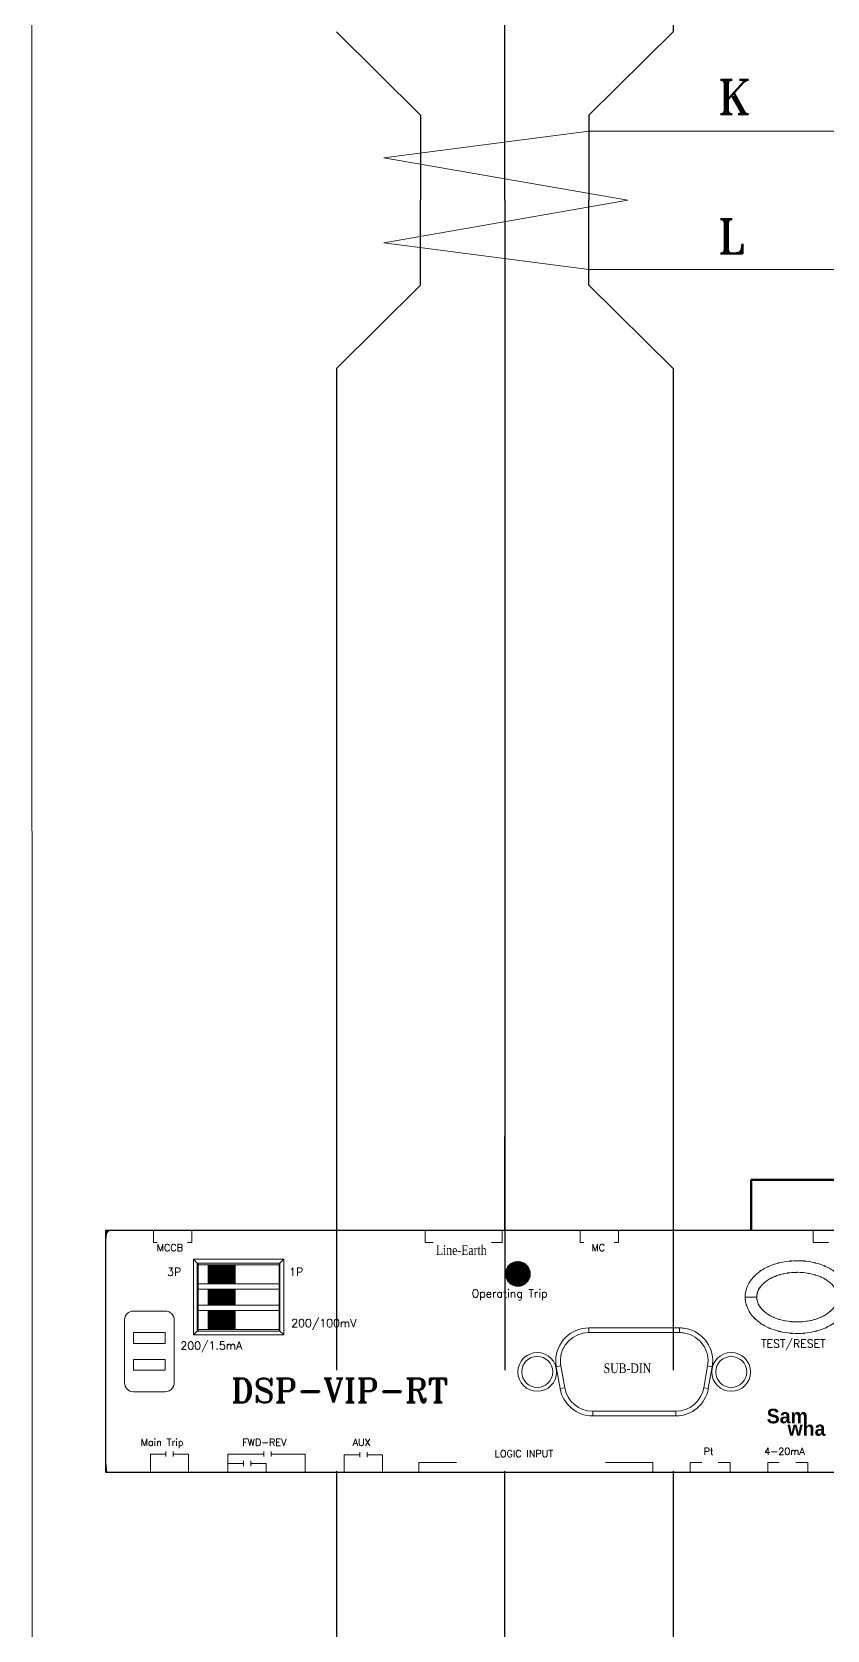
# Model space of a CAD drawing. Header units: millimetres. Extents: x 107 to 2900, y 85 to 3996.
# Drawn here: x 2005.2 to 2081.6, y 2857.5 to 3011.4 of the extents above; entities that cross this region are included whole.
import ezdxf

# ---------------------------------------------------------------- set-up
doc = ezdxf.new("R2010")
doc.units = ezdxf.units.MM
doc.layers.add('70', color=7, linetype='Continuous')
doc.styles.add('SS', font='batang.ttc', dxfattribs={"width": 0.8})
doc.styles.get("Standard").update_dxf_attribs({"font": 'BareunDotumPro1.ttf'})
doc.styles.add('STYLE2', font='romant.shx')

msp = doc.modelspace()

# ---------------------------------------------------------------- hatches: boundary and pattern name
at = {"layer": '70', "lineweight": 15}
h = msp.add_hatch(dxfattribs=at)
h.set_pattern_fill('ANSI31', color=256, scale=0.5184, style=0)
h.set_pattern_definition([(45, (387.609876, 9276.039987), (-0.0458205194, 0.0458205194), [])])
h.paths.add_polyline_path([(2024.698, 2892.688), (2022.106, 2892.688), (2022.106, 2890.873), (2024.698, 2890.873)])
h.paths.add_polyline_path([(2024.698, 2890.355), (2022.106, 2890.355), (2022.106, 2888.802), (2024.698, 2888.802)])
h.paths.add_polyline_path([(2024.698, 2888.283), (2022.106, 2888.283), (2022.106, 2886.469), (2024.698, 2886.469)])
at = {"layer": '70', "lineweight": 20}
h = msp.add_hatch(dxfattribs=at)
h.set_pattern_fill('ANSI31', color=3, scale=0.5184, style=0)
h.set_pattern_definition([(45, (-684.69827, 15697.999855), (-0.04582051942, 0.04582051942), [])])
h.paths.add_polyline_path([(2050.7, 2891.817, 1), (2053.089, 2891.817, 1)])

# ---------------------------------------------------------------- linework, layer by layer
at = {"color": 0, "lineweight": 30}
for p, q in [((2050.631, 3011.382), (2050.631, 3051.241)), ((2066.831, 3051.241), (2066.831, 3011.382)), ((2034.431, 3011.382), (2042.531, 3003.355)), ((2050.631, 2995.182), (2050.631, 3011.382)), ((2066.831, 3011.382), (2058.731, 3003.355)), ((2042.531, 3003.355), (2042.531, 2995.182)), ((2058.731, 3003.355), (2058.731, 2995.182)), ((2042.531, 2987.008), (2042.531, 2995.182)), ((2050.631, 2995.182), (2050.631, 2882.553)), ((2058.731, 2987.008), (2058.731, 2995.182)), ((2034.431, 2978.982), (2042.531, 2987.008)), ((2066.831, 2978.982), (2058.731, 2987.008)), ((2034.431, 2978.982), (2034.431, 2946.582)), ((2066.831, 2978.982), (2066.831, 2946.582)), ((2034.431, 2946.582), (2034.431, 2882.553)), ((2066.831, 2946.582), (2066.831, 2882.553)), ((2034.431, 2905.053), (2034.431, 2895.997)), ((2050.631, 2895.997), (2050.631, 2905.053)), ((2066.831, 2905.053), (2066.831, 2895.997)), ((2034.431, 2872.806), (2034.431, 2836.306)), ((2050.631, 2836.306), (2050.631, 2872.806)), ((2066.831, 2872.806), (2066.831, 2836.306))]:
    msp.add_line(p, q, dxfattribs=at)
at = {"color": 0, "lineweight": 15}
for p, q in [((2058.731, 3001.836), (2112.592, 3001.836)), ((2058.731, 2988.527), (2091.019, 2988.527))]:
    msp.add_line(p, q, dxfattribs=at)
at = {"color": 7, "lineweight": 30}
for p, q in [((2091.562, 2895.997), (2012.227, 2895.997)), ((2012.227, 2895.997), (2012.227, 2872.711)), ((2012.227, 2872.711), (2091.562, 2872.711))]:
    msp.add_line(p, q, dxfattribs=at)
at = {"color": 7, "lineweight": 15}
for p, q in [((2020.679, 2885.94), (2020.679, 2893.217)), ((2020.679, 2893.217), (2029.374, 2893.217)), ((2021.052, 2892.843), (2020.679, 2893.217)), ((2021.052, 2886.313), (2021.052, 2892.843)), ((2021.052, 2892.843), (2029.001, 2892.843)), ((2021.052, 2892.688), (2029.001, 2892.688)), ((2021.13, 2886.313), (2021.13, 2892.843)), ((2024.698, 2890.873), (2024.698, 2892.688)), ((2028.923, 2892.843), (2028.923, 2886.313)), ((2029.001, 2892.843), (2029.374, 2893.217)), ((2029.001, 2892.843), (2029.001, 2886.313)), ((2029.374, 2893.217), (2029.374, 2885.94)), ((2021.13, 2890.873), (2028.923, 2890.873)), ((2021.13, 2890.355), (2028.923, 2890.355)), ((2024.698, 2888.802), (2024.698, 2890.355)), ((2073.762, 2889.578), (2074.882, 2889.578)), ((2014.912, 2888.237), (2017.976, 2888.237)), ((2029.001, 2888.802), (2021.13, 2888.802)), ((2029.001, 2888.283), (2021.13, 2888.283)), ((2024.698, 2886.469), (2024.698, 2888.283)), ((2014.053, 2881.329), (2014.053, 2887.379)), ((2018.834, 2887.379), (2018.834, 2881.329)), ((2028.923, 2886.469), (2021.052, 2886.469)), ((2058.719, 2886.611), (2067.459, 2886.611)), ((2058.719, 2886.611), (2058.719, 2886.163)), ((2067.459, 2886.611), (2067.459, 2886.163)), ((2021.052, 2886.313), (2020.679, 2885.94)), ((2029.374, 2885.94), (2020.679, 2885.94)), ((2029.001, 2886.313), (2021.052, 2886.313)), ((2029.001, 2886.313), (2029.374, 2885.94)), ((2058.719, 2886.163), (2067.459, 2886.163)), ((2055.588, 2882.879), (2056.029, 2882.957)), ((2055.96, 2880.766), (2055.588, 2882.879)), ((2056.402, 2880.844), (2056.029, 2882.957)), ((2070.149, 2882.957), (2069.777, 2880.844)), ((2070.591, 2882.879), (2070.149, 2882.957)), ((2070.591, 2882.879), (2070.218, 2880.766)), ((2017.976, 2880.471), (2014.912, 2880.471)), ((2055.96, 2880.766), (2056.402, 2880.844)), ((2070.218, 2880.766), (2069.777, 2880.844)), ((2067.087, 2878.586), (2059.091, 2878.586)), ((2059.091, 2878.139), (2059.091, 2878.586)), ((2067.087, 2878.139), (2059.091, 2878.139)), ((2067.087, 2878.139), (2067.087, 2878.586))]:
    msp.add_line(p, q, dxfattribs=at)
at = {"color": 7, "lineweight": 0}
for p, q in [((2014.912, 2886.164), (2017.976, 2886.164)), ((2014.912, 2885.127), (2017.976, 2885.127)), ((2014.912, 2883.572), (2017.976, 2883.572)), ((2014.912, 2882.535), (2017.976, 2882.535))]:
    msp.add_line(p, q, dxfattribs=at)
at = {"color": 3, "lineweight": 15}
msp.add_circle((2051.894, 2891.817), 1.194, dxfattribs=at)
at = {"color": 7, "lineweight": 15}
for centre, radius in [((2053.76, 2882.374), 1.866), ((2053.76, 2882.374), 1.493), ((2072.418, 2882.374), 1.866), ((2072.419, 2882.374), 1.492)]:
    msp.add_circle(centre, radius, dxfattribs=at)
at = {"color": 7, "lineweight": 30}
msp.add_arc((2012.745, 2895.479), 0.518, 90, 180, dxfattribs=at)
at = {"color": 7, "lineweight": 15}
for points in [[(2012.351, 2895.997), (2012.304, 2895.58), (2012.263, 2895.162), (2012.227, 2894.744)], [(2014.912, 2888.237), (2014.438, 2888.237), (2014.053, 2887.852), (2014.053, 2887.379)], [(2014.053, 2881.329), (2014.053, 2880.856), (2014.438, 2880.471), (2014.912, 2880.471)], [(2055.96, 2880.766), (2056.228, 2879.247), (2057.548, 2878.139), (2059.091, 2878.139)], [(2056.402, 2880.844), (2056.631, 2879.538), (2057.766, 2878.586), (2059.091, 2878.586)], [(2067.087, 2878.586), (2068.412, 2878.586), (2069.547, 2879.538), (2069.777, 2880.844)], [(2067.087, 2878.139), (2068.63, 2878.139), (2069.95, 2879.247), (2070.218, 2880.766)], [(2012.227, 2873.965), (2012.263, 2873.546), (2012.304, 2873.128), (2012.351, 2872.711)]]:
    msp.add_open_spline(points, degree=3, dxfattribs=at)
for points, knots in [([(2073.762, 2889.578), (2073.799, 2890.215), (2073.73, 2889.368), (2073.796, 2890.002), (2074.043, 2890.963), (2073.671, 2889.695), (2073.982, 2890.636), (2074.492, 2891.585), (2073.772, 2890.344), (2074.343, 2891.256), (2075.124, 2892.137), (2074.048, 2890.996), (2074.881, 2891.827), (2075.925, 2892.594), (2074.506, 2891.61), (2075.591, 2892.319), (2076.887, 2892.938), (2075.139, 2892.155), (2076.465, 2892.711), (2078.009, 2893.147), (2075.937, 2892.612), (2077.5, 2892.978), (2079.298, 2893.181), (2076.895, 2892.965), (2078.701, 2893.086), (2080.531, 2892.992), (2078.096, 2893.174), (2079.919, 2892.996), (2081.507, 2892.649), (2079.402, 2893.159), (2080.972, 2892.741), (2082.321, 2892.2), (2080.542, 2892.964), (2081.862, 2892.359), (2082.972, 2891.66), (2081.519, 2892.631), (2082.589, 2891.874), (2083.446, 2891.05), (2082.338, 2892.181), (2083.143, 2891.308), (2083.737, 2890.4), (2082.986, 2891.635), (2083.518, 2890.69), (2083.849, 2889.754), (2083.451, 2891.015), (2083.718, 2890.059), (2083.803, 2889.339), (2083.714, 2890.302), (2083.763, 2889.578)], [0, 0, 0, 0, 1, 1, 1, 2, 2, 2, 3, 3, 3, 4, 4, 4, 5, 5, 5, 6, 6, 6, 7, 7, 7, 8, 8, 8, 9, 9, 9, 10, 10, 10, 11, 11, 11, 12, 12, 12, 13, 13, 13, 14, 14, 14, 15, 15, 15, 16, 16, 16, 16]), ([(2074.882, 2889.578), (2074.889, 2889.803), (2074.875, 2889.504), (2074.889, 2889.728), (2074.922, 2889.968), (2074.873, 2889.649), (2074.914, 2889.888), (2074.977, 2890.141), (2074.887, 2889.805), (2074.958, 2890.056), (2075.055, 2890.315), (2074.921, 2889.972), (2075.026, 2890.228), (2075.155, 2890.486), (2074.977, 2890.144), (2075.114, 2890.399), (2075.276, 2890.652), (2075.055, 2890.317), (2075.225, 2890.566), (2075.42, 2890.815), (2075.156, 2890.487), (2075.357, 2890.73), (2075.585, 2890.971), (2075.277, 2890.654), (2075.51, 2890.888), (2075.772, 2891.12), (2075.42, 2890.815), (2075.687, 2891.041), (2075.983, 2891.263), (2075.586, 2890.971), (2075.885, 2891.187), (2076.218, 2891.399), (2075.772, 2891.121), (2076.108, 2891.325), (2076.481, 2891.527), (2075.981, 2891.264), (2076.358, 2891.457), (2076.771, 2891.644), (2076.218, 2891.4), (2076.635, 2891.579), (2077.087, 2891.747), (2076.482, 2891.528), (2076.937, 2891.689), (2077.436, 2891.838), (2076.769, 2891.645), (2077.271, 2891.785), (2077.826, 2891.912), (2077.084, 2891.75), (2077.643, 2891.866), (2078.266, 2891.965), (2077.433, 2891.841), (2078.059, 2891.928), (2078.76, 2891.987), (2077.824, 2891.917), (2078.526, 2891.962), (2079.304, 2891.969), (2078.268, 2891.973), (2079.045, 2891.961), (2079.897, 2891.895), (2078.762, 2891.997), (2079.612, 2891.909), (2080.504, 2891.754), (2079.318, 2891.978), (2080.205, 2891.797), (2081.064, 2891.551), (2079.925, 2891.897), (2080.774, 2891.624), (2081.541, 2891.301), (2080.527, 2891.749), (2081.282, 2891.399), (2081.948, 2891.008), (2081.07, 2891.547), (2081.721, 2891.13), (2082.286, 2890.669), (2081.547, 2891.301), (2082.09, 2890.814), (2082.545, 2890.273), (2081.96, 2891.012), (2082.383, 2890.445), (2082.697, 2889.822), (2082.309, 2890.667), (2082.576, 2890.022), (2082.703, 2889.36), (2082.571, 2890.248), (2082.643, 2889.578)], [0, 0, 0, 0, 1, 1, 1, 2, 2, 2, 3, 3, 3, 4, 4, 4, 5, 5, 5, 6, 6, 6, 7, 7, 7, 8, 8, 8, 9, 9, 9, 10, 10, 10, 11, 11, 11, 12, 12, 12, 13, 13, 13, 14, 14, 14, 15, 15, 15, 16, 16, 16, 17, 17, 17, 18, 18, 18, 19, 19, 19, 20, 20, 20, 21, 21, 21, 22, 22, 22, 23, 23, 23, 24, 24, 24, 25, 25, 25, 26, 26, 26, 27, 27, 27, 28, 28, 28, 28]), ([(2083.763, 2889.578), (2083.725, 2888.942), (2083.795, 2889.789), (2083.729, 2889.154), (2083.481, 2888.194), (2083.853, 2889.462), (2083.542, 2888.521), (2083.032, 2887.572), (2083.754, 2888.813), (2083.182, 2887.9), (2082.401, 2887.02), (2083.477, 2888.161), (2082.643, 2887.33), (2081.599, 2886.562), (2083.019, 2887.547), (2081.934, 2886.837), (2080.638, 2886.219), (2082.385, 2887.001), (2081.06, 2886.446), (2079.516, 2886.01), (2081.587, 2886.545), (2080.024, 2886.179), (2078.226, 2885.976), (2080.629, 2886.192), (2078.823, 2886.071), (2076.993, 2886.165), (2079.428, 2885.983), (2077.605, 2886.161), (2076.017, 2886.508), (2078.123, 2885.998), (2076.553, 2886.417), (2075.203, 2886.957), (2076.983, 2886.193), (2075.663, 2886.798), (2074.553, 2887.497), (2076.006, 2886.526), (2074.936, 2887.284), (2074.078, 2888.107), (2075.187, 2886.976), (2074.381, 2887.849), (2073.788, 2888.757), (2074.538, 2887.522), (2074.006, 2888.467), (2073.675, 2889.403), (2074.074, 2888.142), (2073.806, 2889.098), (2073.721, 2889.817), (2073.81, 2888.855), (2073.762, 2889.578)], [0, 0, 0, 0, 1, 1, 1, 2, 2, 2, 3, 3, 3, 4, 4, 4, 5, 5, 5, 6, 6, 6, 7, 7, 7, 8, 8, 8, 9, 9, 9, 10, 10, 10, 11, 11, 11, 12, 12, 12, 13, 13, 13, 14, 14, 14, 15, 15, 15, 16, 16, 16, 16]), ([(2082.643, 2889.578), (2082.635, 2889.354), (2082.65, 2889.653), (2082.636, 2889.429), (2082.602, 2889.188), (2082.652, 2889.508), (2082.611, 2889.269), (2082.547, 2889.016), (2082.637, 2889.352), (2082.566, 2889.101), (2082.47, 2888.842), (2082.603, 2889.185), (2082.499, 2888.929), (2082.37, 2888.671), (2082.547, 2889.013), (2082.411, 2888.758), (2082.248, 2888.504), (2082.469, 2888.84), (2082.3, 2888.591), (2082.105, 2888.343), (2082.369, 2888.67), (2082.168, 2888.427), (2081.94, 2888.187), (2082.248, 2888.504), (2082.014, 2888.269), (2081.752, 2888.037), (2082.104, 2888.342), (2081.838, 2888.116), (2081.542, 2887.894), (2081.94, 2888.186), (2081.639, 2887.97), (2081.308, 2887.759), (2081.753, 2888.036), (2081.416, 2887.831), (2081.044, 2887.631), (2081.543, 2887.893), (2081.167, 2887.7), (2080.754, 2887.513), (2081.308, 2887.757), (2080.89, 2887.578), (2080.438, 2887.409), (2081.043, 2887.629), (2080.587, 2887.469), (2080.089, 2887.319), (2080.755, 2887.512), (2080.254, 2887.372), (2079.698, 2887.245), (2080.441, 2887.407), (2079.883, 2887.291), (2079.258, 2887.192), (2080.092, 2887.316), (2079.466, 2887.23), (2078.765, 2887.17), (2079.7, 2887.239), (2078.998, 2887.195), (2078.22, 2887.188), (2079.258, 2887.185), (2078.479, 2887.196), (2077.628, 2887.262), (2078.762, 2887.16), (2077.912, 2887.248), (2077.02, 2887.403), (2078.207, 2887.178), (2077.32, 2887.36), (2076.462, 2887.606), (2077.6, 2887.259), (2076.75, 2887.533), (2075.983, 2887.856), (2076.999, 2887.408), (2076.243, 2887.757), (2075.576, 2888.148), (2076.454, 2887.609), (2075.804, 2888.027), (2075.24, 2888.487), (2075.978, 2887.855), (2075.435, 2888.343), (2074.979, 2888.883), (2075.565, 2888.145), (2075.143, 2888.712), (2074.828, 2889.335), (2075.216, 2888.49), (2074.948, 2889.134), (2074.821, 2889.797), (2074.954, 2888.909), (2074.882, 2889.578)], [0, 0, 0, 0, 1, 1, 1, 2, 2, 2, 3, 3, 3, 4, 4, 4, 5, 5, 5, 6, 6, 6, 7, 7, 7, 8, 8, 8, 9, 9, 9, 10, 10, 10, 11, 11, 11, 12, 12, 12, 13, 13, 13, 14, 14, 14, 15, 15, 15, 16, 16, 16, 17, 17, 17, 18, 18, 18, 19, 19, 19, 20, 20, 20, 21, 21, 21, 22, 22, 22, 23, 23, 23, 24, 24, 24, 25, 25, 25, 26, 26, 26, 27, 27, 27, 28, 28, 28, 28]), ([(2018.834, 2887.379), (2018.788, 2887.779), (2018.872, 2887.248), (2018.792, 2887.644), (2018.624, 2888.011), (2018.868, 2887.532), (2018.67, 2887.883), (2018.397, 2888.18), (2018.777, 2887.801), (2018.48, 2888.073), (2018.129, 2888.271), (2018.608, 2888.028), (2018.241, 2888.195), (2017.845, 2888.275), (2018.376, 2888.191), (2017.976, 2888.237)], [0, 0, 0, 0, 1, 1, 1, 2, 2, 2, 3, 3, 3, 4, 4, 4, 5, 5, 5, 5]), ([(2058.719, 2886.611), (2056.963, 2886.611), (2055.539, 2885.187), (2055.539, 2883.432), (2055.539, 2883.246), (2055.555, 2883.062), (2055.588, 2882.879)], [0, 0, 0, 0, 1, 1, 1, 2, 2, 2, 2]), ([(2070.591, 2882.879), (2070.895, 2884.609), (2069.741, 2886.258), (2068.011, 2886.563), (2067.829, 2886.595), (2067.644, 2886.611), (2067.459, 2886.611)], [0, 0, 0, 0, 1, 1, 1, 2, 2, 2, 2]), ([(2058.719, 2886.163), (2057.21, 2886.163), (2055.987, 2884.94), (2055.987, 2883.432), (2055.987, 2883.273), (2056.001, 2883.114), (2056.029, 2882.957)], [0, 0, 0, 0, 1, 1, 1, 2, 2, 2, 2]), ([(2070.149, 2882.957), (2070.412, 2884.443), (2069.419, 2885.859), (2067.934, 2886.121), (2067.777, 2886.15), (2067.619, 2886.163), (2067.459, 2886.163)], [0, 0, 0, 0, 1, 1, 1, 2, 2, 2, 2]), ([(2017.976, 2880.471), (2018.376, 2880.517), (2017.845, 2880.433), (2018.241, 2880.513), (2018.608, 2880.68), (2018.129, 2880.437), (2018.48, 2880.635), (2018.777, 2880.907), (2018.397, 2880.528), (2018.67, 2880.825), (2018.868, 2881.176), (2018.624, 2880.698), (2018.792, 2881.064), (2018.872, 2881.46), (2018.788, 2880.929), (2018.834, 2881.329)], [0, 0, 0, 0, 1, 1, 1, 2, 2, 2, 3, 3, 3, 4, 4, 4, 5, 5, 5, 5]), ([(2012.231, 2874.839), (2012.231, 2874.836), (2012.229, 2874.834), (2012.227, 2874.834), (2012.224, 2874.834), (2012.222, 2874.836), (2012.222, 2874.839), (2012.222, 2874.841), (2012.224, 2874.843), (2012.227, 2874.843), (2012.229, 2874.843), (2012.231, 2874.841), (2012.231, 2874.839)], [0, 0, 0, 0, 1, 1, 1, 2, 2, 2, 3, 3, 3, 4, 4, 4, 4])]:
    msp.add_open_spline(points, degree=3, knots=knots, dxfattribs=at)
at = {"layer": '70', "color": 1, "lineweight": 15}
msp.add_line((2005.155, 2779.677), (2005.152, 3032.935), dxfattribs=at)
at = {"layer": '70', "lineweight": 13}
for p, q in [((2058.731, 3001.836), (2038.995, 2999.268)), ((2038.995, 2999.268), (2062.484, 2995.182)), ((2062.484, 2995.182), (2038.995, 2991.095)), ((2038.995, 2991.095), (2058.731, 2988.527)), ((2022.106, 2892.688), (2022.106, 2890.873)), ((2022.106, 2890.355), (2022.106, 2888.802)), ((2022.106, 2888.283), (2022.106, 2886.469)), ((2014.912, 2886.164), (2014.912, 2885.127)), ((2017.976, 2886.164), (2017.976, 2885.127)), ((2014.912, 2883.572), (2014.912, 2882.535)), ((2017.976, 2883.572), (2017.976, 2882.535))]:
    msp.add_line(p, q, dxfattribs=at)
at = {"layer": '70', "color": 1, "linetype": 'ByBlock', "lineweight": 50}
for q in [(2120.092, 2900.872), (2074.332, 2895.997)]:
    msp.add_line((2074.332, 2900.872), q, dxfattribs=at)
at = {"layer": '70', "lineweight": 15}
for p, q in [((2016.848, 2894.84), (2016.848, 2895.997)), ((2020.533, 2894.84), (2020.533, 2895.997)), ((2042.968, 2894.84), (2042.968, 2895.997)), ((2050.384, 2894.84), (2050.384, 2895.997)), ((2057.897, 2894.84), (2057.897, 2895.997)), ((2061.582, 2894.84), (2061.582, 2895.997)), ((2080.288, 2894.84), (2080.288, 2895.997)), ((2017.179, 2894.84), (2016.848, 2894.84)), ((2020.104, 2894.84), (2020.533, 2894.84)), ((2043.761, 2894.84), (2042.968, 2894.84)), ((2049.358, 2894.84), (2050.384, 2894.84)), ((2058.227, 2894.84), (2057.897, 2894.84)), ((2061.152, 2894.84), (2061.582, 2894.84)), ((2081.781, 2894.84), (2080.288, 2894.84)), ((2016.538, 2874.466), (2016.538, 2872.711)), ((2018.031, 2874.466), (2016.538, 2874.466)), ((2018.031, 2874.727), (2018.031, 2874.221)), ((2018.73, 2874.727), (2018.73, 2874.221)), ((2018.73, 2874.466), (2020.223, 2874.466)), ((2020.223, 2874.466), (2020.223, 2872.711)), ((2027.456, 2874.466), (2024.004, 2874.466)), ((2024.004, 2874.466), (2024.004, 2872.711)), ((2027.456, 2874.727), (2027.456, 2874.221)), ((2028.155, 2874.727), (2028.155, 2874.221)), ((2028.155, 2874.466), (2031.42, 2874.466)), ((2031.42, 2874.466), (2031.42, 2872.711)), ((2035.199, 2874.405), (2035.199, 2872.711)), ((2036.692, 2874.405), (2035.199, 2874.405)), ((2036.692, 2874.666), (2036.692, 2874.16)), ((2037.391, 2874.666), (2037.391, 2874.16)), ((2037.391, 2874.405), (2038.884, 2874.405)), ((2038.885, 2874.405), (2038.885, 2872.711)), ((2025.497, 2873.562), (2024.004, 2873.562)), ((2025.497, 2873.824), (2025.497, 2873.317)), ((2026.196, 2873.824), (2026.196, 2873.317)), ((2026.196, 2873.562), (2027.689, 2873.562)), ((2027.689, 2873.562), (2027.689, 2872.711)), ((2042.36, 2873.658), (2042.36, 2872.711)), ((2045.988, 2873.658), (2042.36, 2873.658)), ((2064.865, 2873.658), (2060.334, 2873.658)), ((2064.865, 2873.658), (2064.865, 2872.711)), ((2069.582, 2873.658), (2068.481, 2873.658)), ((2068.481, 2873.658), (2068.481, 2872.711)), ((2071.177, 2873.658), (2072.326, 2873.658)), ((2072.326, 2873.658), (2072.326, 2872.711)), ((2077.046, 2873.658), (2075.944, 2873.658)), ((2075.944, 2873.658), (2075.944, 2872.711)), ((2078.64, 2873.658), (2079.79, 2873.658)), ((2079.79, 2873.658), (2079.79, 2872.711))]:
    msp.add_line(p, q, dxfattribs=at)

# ---------------------------------------------------------------- texts
at = {"color": 0, "style": 'STYLE2'}
for s, height, p in [('K', 3.295, (2071.108, 3003.48)), ('L', 3.295, (2071.108, 2990.054)), ('MCCB', 0.6756, (2017.157, 2894.005)), ('MC', 0.6756, (2058.982, 2894.005)), ('3P', 0.7706, (2018.15, 2891.621)), ('1P', 0.7706, (2029.892, 2891.621)), ('Operating Trip', 0.77064, (2047.456, 2889.551)), ('200/100mV', 0.7706, (2030.09, 2886.692)), ('200/1.5mA', 0.7706, (2019.433, 2884.523)), ('TEST/RESET', 0.7706, (2075.29, 2884.718)), ('DSP-VIP-RT', 2.3231, (2024.302, 2879.433)), ('Main Trip', 0.6756, (2015.619, 2875.264)), ('FWD-REV', 0.6756, (2025.384, 2875.264)), ('AUX', 0.6756, (2036.004, 2875.253)), ('LOGIC INPUT', 0.67558, (2049.675, 2874.176)), ('Pt', 0.6756, (2069.763, 2874.396)), ('4-20mA', 0.6756, (2075.612, 2874.396))]:
    msp.add_text(s, height=height, dxfattribs=at).set_placement(p)
at = {"color": 0, "style": 'SS', "width": 0.8}
for s, p in [('Line-Earth', (2044.005, 2893.638)), ('SUB-DIN', (2060.152, 2882.264))]:
    msp.add_text(s, height=0.9331, dxfattribs=at).set_placement(p)
at = {"color": 20, "insert": (2075.835, 2878.826), "char_height": 1.39968, "width": 5.02982, "attachment_point": 1}
msp.add_mtext('{\\fPump Demi Bold LET|b0|i0|c0|p2;Sam}', dxfattribs=at)
at = {"color": 5, "insert": (2077.839, 2877.628), "char_height": 1.39968, "width": 5.02982, "attachment_point": 1}
msp.add_mtext('{\\fPump Demi Bold LET|b0|i0|c0|p2;wha}', dxfattribs=at)

doc.saveas('drawing.dxf')
